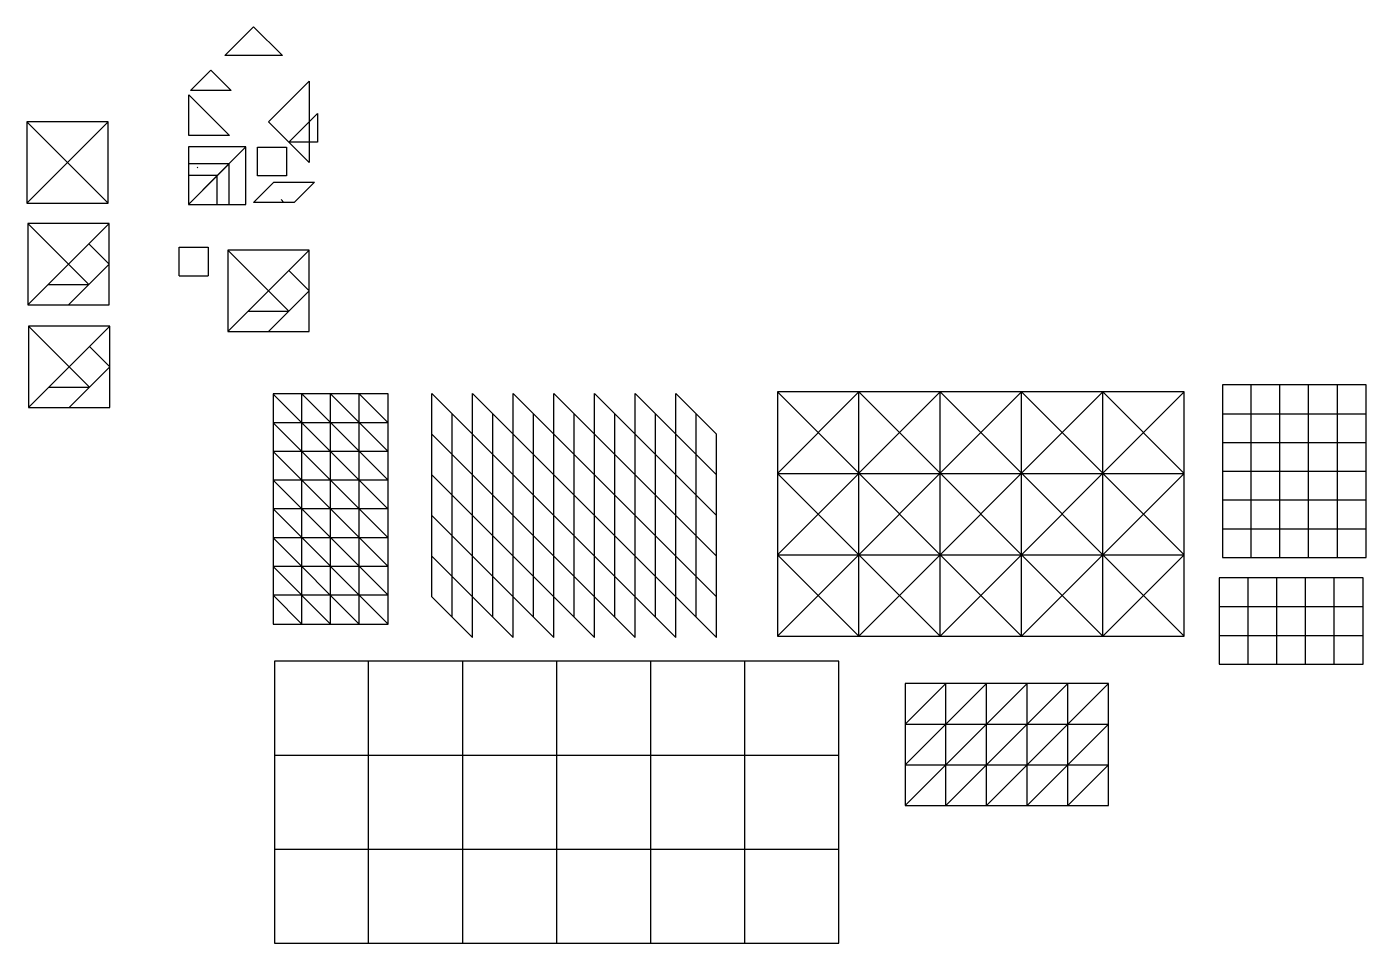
# Model space of a CAD drawing. Extents: x -339 to 979, y -571 to 330.
import ezdxf

# ---------------------------------------------------------------- set-up
doc = ezdxf.new("R2010")
doc.units = 0
doc.layers.add('LAYER_1', color=18, linetype='CONTINUOUS')

msp = doc.modelspace()

# ---------------------------------------------------------------- linework, layer by layer
at = {"layer": 'LAYER_1'}
for points in [[(-87.4, 302.2), (-144, 302.2), (-115.7, 330.5)], [(-177.9, 267.9), (-157.9, 287.9), (-137.9, 267.9)], [(-61.1, 277), (-61.1, 197), (-61.1, 197), (-101.1, 237)], [(-179.6, 263.5), (-139.6, 223.5), (-179.6, 223.5)], [(-52.8, 245.3), (-52.8, 217), (-81.1, 217)], [(-338.8, 157), (-258.8, 157), (-258.8, 237), (-338.8, 237)], [(-179.9, 155.8), (-123.3, 155.8), (-123.3, 212.3), (-179.9, 212.3)], [(-111.8, 212.1), (-83.5, 212.1), (-83.5, 183.8), (-111.8, 183.8)], [(-179.9, 155.8), (-139.9, 155.8), (-139.9, 195.8), (-179.9, 195.8)], [(-179.9, 155.8), (-151.6, 155.8), (-151.6, 184.1), (-179.9, 184.1)], [(-116, 157.7), (-96, 177.7), (-56, 177.7), (-76, 157.7)], [(-337.8, 56.9), (-257.8, 56.9), (-257.8, 136.9), (-337.8, 136.9)], [(-141.1, 30.9), (-61.1, 30.9), (-61.1, 110.9), (-141.1, 110.9)], [(-337, -44), (-257, -44), (-257, 36), (-337, 36)], [(837.1, -106.6), (837.1, -191.5), (978.5, -191.5), (978.5, -106.6), (978.5, -21.8), (837.1, -21.8)], [(16.5, -256.9), (16.5, -30.6), (-96.6, -30.6), (-96.6, -256.9)], [(399.6, -268.7), (799.6, -268.7), (799.6, -28.7), (399.6, -28.7)], [(834, -296.4), (975.4, -296.4), (975.4, -211.5), (834, -211.5)], [(459.9, -570.8), (459.9, -293.3), (-95.1, -293.3), (-95.1, -570.8)], [(525.1, -435.4), (725.1, -435.4), (725.1, -315.4), (525.1, -315.4)]]:
    msp.add_lwpolyline(points, close=True, dxfattribs=at)
for points in [[(-338.8, 157), (-258.8, 237)], [(-258.8, 157), (-338.8, 237)], [(-179.9, 155.8), (-123.3, 212.3)], [(-139.9, 195.8), (-179.9, 155.8)], [(-171.2, 192.5), (-170.6, 191.9)], [(-151.6, 184.1), (-179.9, 155.8)], [(-85.9, 157.7), (-88.8, 160.6)], [(-337.8, 56.9), (-257.8, 136.9)], [(-337.8, 136.9), (-277.8, 76.9)], [(-277.8, 116.9), (-257.8, 96.9)], [(-188.9, 113.8), (-160.6, 113.8)], [(-188.9, 85.5), (-188.9, 113.8)], [(-160.6, 113.8), (-160.6, 85.5)], [(-141.1, 30.9), (-61.1, 110.9)], [(-141.1, 110.9), (-81.1, 50.9)], [(-297.8, 56.9), (-257.8, 96.9)], [(-188.9, 85.5), (-160.6, 85.5)], [(-81.1, 90.9), (-61.1, 70.9)], [(-317.8, 76.9), (-277.8, 76.9)], [(-101.1, 30.9), (-61.1, 70.9)], [(-121.1, 50.9), (-81.1, 50.9)], [(-337, -44), (-257, 36)], [(-337, 36), (-277, -24)], [(-277, 16), (-257, -4)], [(-297, -44), (-257, -4)], [(-317, -24), (-277, -24)], [(865.4, -106.6), (865.4, -21.8)], [(893.7, -106.6), (893.7, -21.8)], [(921.9, -106.6), (921.9, -21.8)], [(950.2, -106.6), (950.2, -21.8)], [(16.5, -143.9), (-96.6, -30.7)], [(-68.3, -256.9), (-68.3, -30.6)], [(16.5, -115.4), (-68.3, -30.6)], [(-40, -256.9), (-40, -30.6)], [(16.5, -87.2), (-40, -30.6)], [(-11.8, -256.9), (-11.8, -30.6)], [(-11.8, -30.6), (16.5, -58.9)], [(299.6, -270.1), (59.6, -30.1)], [(59.6, -230.1), (59.6, -30.1)], [(339.6, -270.1), (99.6, -30.1)], [(99.6, -270.1), (99.6, -30.1)], [(339.6, -230.1), (139.6, -30.1)], [(139.6, -270.1), (139.6, -30.1)], [(339.6, -190.1), (179.6, -30.1)], [(179.6, -270.1), (179.6, -30.1)], [(339.6, -150.1), (219.6, -30.1)], [(219.6, -270.1), (219.6, -30.1)], [(339.6, -110.1), (259.6, -30.1)], [(259.6, -270.1), (259.6, -30.1)], [(339.6, -70.1), (299.6, -30.1)], [(299.6, -270.1), (299.6, -30.1)], [(639.6, -28.7), (399.6, -268.7)], [(639.6, -268.7), (399.6, -28.7)], [(559.6, -28.7), (399.6, -188.7)], [(479.6, -28.7), (399.6, -108.7)], [(479.6, -268.7), (479.6, -28.7)], [(719.6, -268.7), (479.6, -28.7)], [(719.6, -28.7), (479.6, -268.7)], [(559.6, -268.7), (559.6, -28.7)], [(799.6, -268.7), (559.6, -28.7)], [(799.6, -28.7), (559.6, -268.7)], [(639.6, -268.7), (639.6, -28.7)], [(639.6, -28.7), (799.6, -188.7)], [(719.6, -268.7), (719.6, -28.7)], [(719.6, -28.7), (799.6, -108.7)], [(79.6, -250.1), (79.6, -50.1)], [(119.6, -250.1), (119.6, -50.1)], [(159.6, -250.1), (159.6, -50.1)], [(199.6, -250.1), (199.6, -50.1)], [(239.6, -250.1), (239.6, -50.1)], [(279.6, -250.1), (279.6, -50.1)], [(319.6, -250.1), (319.6, -50.1)], [(837.1, -50.1), (978.5, -50.1)], [(16.5, -59), (-96.6, -59)], [(16.5, -172.1), (-96.6, -59)], [(259.6, -270.1), (59.6, -70.1)], [(339.6, -270.1), (339.6, -70.1)], [(837.1, -78.3), (978.5, -78.3)], [(16.5, -87.2), (-96.6, -87.2)], [(16.5, -200.3), (-96.6, -87.2)], [(16.5, -228.6), (-96.6, -115.4)], [(16.5, -115.5), (-96.6, -115.5)], [(219.6, -270.1), (59.6, -110.1)], [(399.6, -108.7), (799.6, -108.7)], [(559.6, -268.7), (399.6, -108.7)], [(799.6, -108.7), (639.6, -268.7)], [(837.1, -106.6), (978.5, -106.6)], [(865.4, -191.5), (865.4, -106.6)], [(893.7, -191.5), (893.7, -106.6)], [(921.9, -191.5), (921.9, -106.6)], [(950.2, -191.5), (950.2, -106.6)], [(16.5, -256.9), (-96.6, -143.7)], [(16.5, -143.7), (-96.6, -143.7)], [(837.1, -134.9), (978.5, -134.9)], [(179.6, -270.1), (59.6, -150.1)], [(837.1, -163.2), (978.5, -163.2)], [(-96.6, -172), (-11.8, -256.9)], [(16.5, -172), (-96.6, -172)], [(139.6, -270.1), (59.6, -190.1)], [(479.6, -268.7), (399.6, -188.7)], [(399.6, -188.7), (799.6, -188.7)], [(799.6, -188.7), (719.6, -268.7)], [(-96.6, -200.3), (-40, -256.9)], [(16.5, -200.3), (-96.6, -200.3)], [(862.3, -296.4), (862.3, -211.5)], [(890.5, -296.4), (890.5, -211.5)], [(918.8, -296.4), (918.8, -211.5)], [(947.1, -296.4), (947.1, -211.5)], [(-96.6, -228.6), (-68.3, -256.9)], [(16.5, -228.6), (-96.6, -228.6)], [(99.6, -270.1), (59.6, -230.1)], [(834, -239.8), (975.4, -239.8)], [(834, -268.1), (975.4, -268.1)], [(-2.6, -570.8), (-2.6, -293.3)], [(89.9, -570.8), (89.9, -293.3)], [(182.4, -570.8), (182.4, -293.3)], [(274.9, -570.8), (274.9, -293.3)], [(367.4, -570.8), (367.4, -293.3)], [(645.1, -315.4), (525.1, -435.4)], [(605.1, -315.4), (525.1, -395.4)], [(565.1, -315.4), (525.1, -355.4)], [(565.1, -435.4), (565.1, -315.4)], [(685.1, -315.4), (565.1, -435.4)], [(605.1, -435.4), (605.1, -315.4)], [(725.1, -315.4), (605.1, -435.4)], [(645.1, -435.4), (645.1, -315.4)], [(685.1, -435.4), (685.1, -315.4)], [(525.1, -355.4), (725.1, -355.4)], [(725.1, -355.4), (645.1, -435.4)], [(-95.1, -385.8), (459.9, -385.8)], [(525.1, -395.4), (725.1, -395.4)], [(725.1, -395.4), (685.1, -435.4)], [(-95.1, -478.3), (459.9, -478.3)]]:
    msp.add_lwpolyline(points, dxfattribs=at)

doc.saveas('drawing.dxf')
